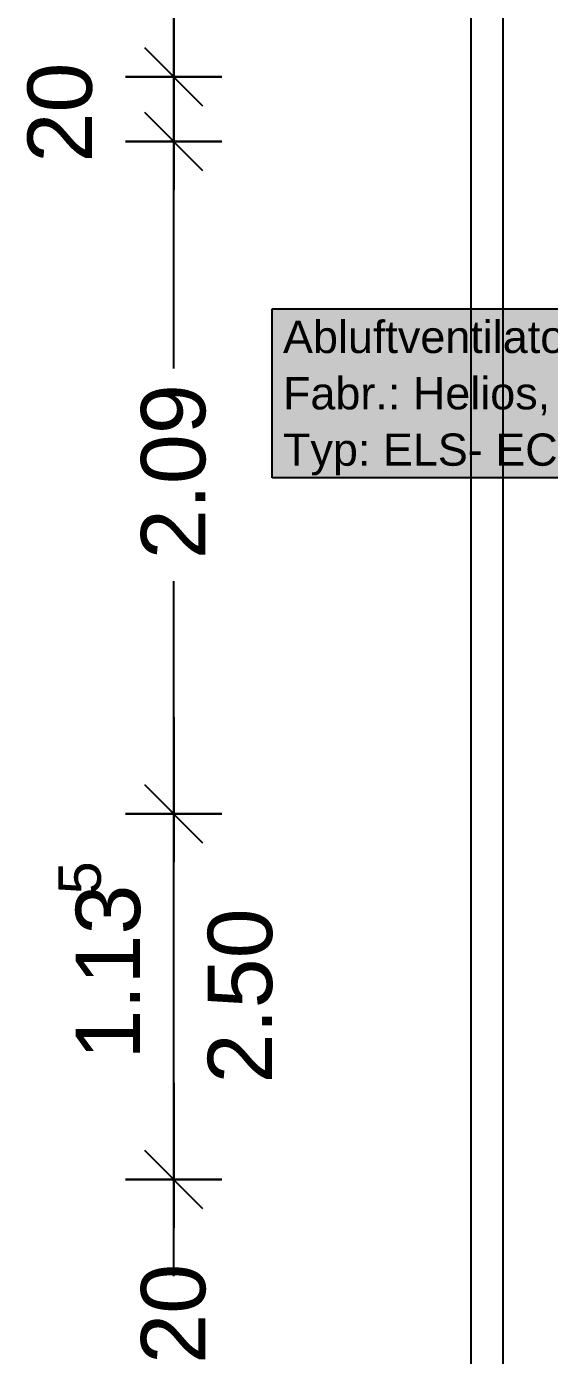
# Model space of a CAD drawing. Extents: x 0 to 756, y -25 to 420.
# Drawn here: x 61 to 93.5, y 184.2 to 266.7 of the extents above; entities that cross this region are included whole.
import ezdxf

# ---------------------------------------------------------------- set-up
doc = ezdxf.new("R2010")
doc.units = 0
doc.layers.get('0').update_dxf_attribs({"lineweight": 25})
doc.layers.get('DEFPOINTS').update_dxf_attribs({"lineweight": 25})
doc.layers.add('L_Text', color=7, linetype='Continuous', lineweight=25)
doc.layers.add('Standard', color=7, linetype='Continuous', lineweight=25)
doc.styles.get("Standard").update_dxf_attribs({"font": 'arial.ttf'})

# ---------------------------------------------------------------- blocks, each defined once
blk = doc.blocks.new('Referenz-A0T78P30OY')
at = {"layer": 'DEFPOINTS', "color": 0, "linetype": 'Continuous', "lineweight": -2, "ltscale": 0.25}
for p, q in [((70.116, 263.578), (70.116, 263.578)), ((70.116, 259.578), (70.116, 259.578)), ((70.116, 217.82), (70.116, 217.82)), ((70.116, 195.12), (70.116, 195.12))]:
    blk.add_line(p, q, dxfattribs=at)
at = {"layer": 'Standard', "color": 0, "lineweight": -2}
for p, q in [((88.607, 5.998), (88.607, 413.578)), ((90.607, 5.998), (90.607, 411.578)), ((70.116, 263.578), (70.116, 271.334)), ((70.116, 269.578), (70.116, 260.578)), ((70.116, 257.578), (70.116, 266.578)), ((71.916, 261.778), (68.316, 265.378)), ((68.316, 265.378), (71.916, 261.778)), ((70.116, 265.578), (70.116, 256.578)), ((73.116, 263.578), (67.116, 263.578)), ((67.116, 263.578), (73.116, 263.578)), ((70.116, 259.578), (70.116, 263.578)), ((70.116, 253.578), (70.116, 262.578)), ((71.916, 257.778), (68.316, 261.378)), ((68.316, 261.378), (71.916, 257.778)), ((73.116, 259.578), (67.116, 259.578)), ((67.116, 259.578), (73.116, 259.578)), ((70.116, 245.465), (70.116, 259.578)), ((70.116, 217.82), (70.116, 232.265)), ((70.116, 223.82), (70.116, 214.82)), ((70.116, 211.82), (70.116, 220.82)), ((71.916, 216.02), (68.316, 219.62)), ((68.316, 219.62), (71.916, 216.02)), ((73.116, 217.82), (67.116, 217.82)), ((67.116, 217.82), (73.116, 217.82)), ((70.116, 195.12), (70.116, 217.82)), ((70.116, 201.12), (70.116, 192.12)), ((70.116, 189.12), (70.116, 198.12)), ((71.916, 193.32), (68.316, 196.92)), ((68.316, 196.92), (71.916, 193.32)), ((73.116, 195.12), (67.116, 195.12)), ((67.116, 195.12), (73.116, 195.12)), ((70.116, 190.608), (70.116, 195.12))]:
    blk.add_line(p, q, dxfattribs=at)
at = {"layer": 'Standard', "color": 0, "lineweight": -2, "attachment_point": 1, "rotation": 90}
for s, insert, char_height in [('{\\fArial;20}', (61.028, 258.256), 4), ('{\\fArial;2.09}', (68.084, 233.632), 4), ('{\\fArial;5}', (62.948, 212.82), 2.64), ('{\\fArial;1.13}', (64.028, 202.555), 4), ('{\\fArial;2.50}', (72.236, 201.078), 4), ('{\\fArial;1.20}', (68.084, 179.007), 4)]:
    blk.add_mtext(s, dxfattribs=dict(at, insert=insert, char_height=char_height))
blk = doc.blocks.new('Bauteilbeschriftung-A0T78P7WOY', base_point=(76.247, 238.687))
at = {"color": 0, "linetype": 'ByBlock', "lineweight": -2, "ltscale": 0.25}
blk.add_line((111.273, 249.187), (149.032, 257.278), dxfattribs=at)
at = {"color": 0, "lineweight": -2}
for p, q in [((76.247, 249.187), (111.273, 249.187)), ((76.247, 238.687), (76.247, 249.187)), ((111.273, 249.187), (111.273, 238.687)), ((111.273, 238.687), (76.247, 238.687))]:
    blk.add_line(p, q, dxfattribs=at)
at = {"color": 0, "linetype": 'ByBlock', "lineweight": -2, "ltscale": 0.25}
for points in [[(148.967, 257.25), (146.992, 257.25), (149.032, 257.278)], [(147.16, 256.468), (148.967, 257.25), (146.992, 257.25)]]:
    blk.add_solid(points, dxfattribs=at)
at = {"color": 7, "linetype": 'ByBlock', "lineweight": -2, "ltscale": 0.25, "true_color": 0xffffff}
for points in [[(76.247, 238.687), (111.273, 238.687), (76.247, 249.187)], [(111.273, 238.687), (76.247, 249.187), (111.273, 249.187)]]:
    blk.add_solid(points, dxfattribs=at)
at = {"color": 0, "linetype": 'ByBlock', "lineweight": -2, "ltscale": 0.25, "char_height": 2, "attachment_point": 1}
for s, insert in [('{\\fArial;Abluftventilator}', (76.913, 248.437)), ('{\\fArial;Fabr.: Helios, Artik.: 40102}', (76.913, 244.937)), ('{\\fArial;Typ: ELS- EC 40/15/60 NC}', (76.913, 241.437))]:
    blk.add_mtext(s, dxfattribs=dict(at, insert=insert))

msp = doc.modelspace()

# ---------------------------------------------------------------- block references
at = {"color": 8, "lineweight": 25, "ltscale": 0.25, "true_color": 0x808080}
msp.add_blockref('Referenz-A0T78P30OY', (0, 0), dxfattribs=at)
at = {"layer": 'L_Text', "color": 7, "ltscale": 0.25}
msp.add_blockref('Bauteilbeschriftung-A0T78P7WOY', (76.247, 238.687), dxfattribs=at)

doc.saveas('drawing.dxf')
